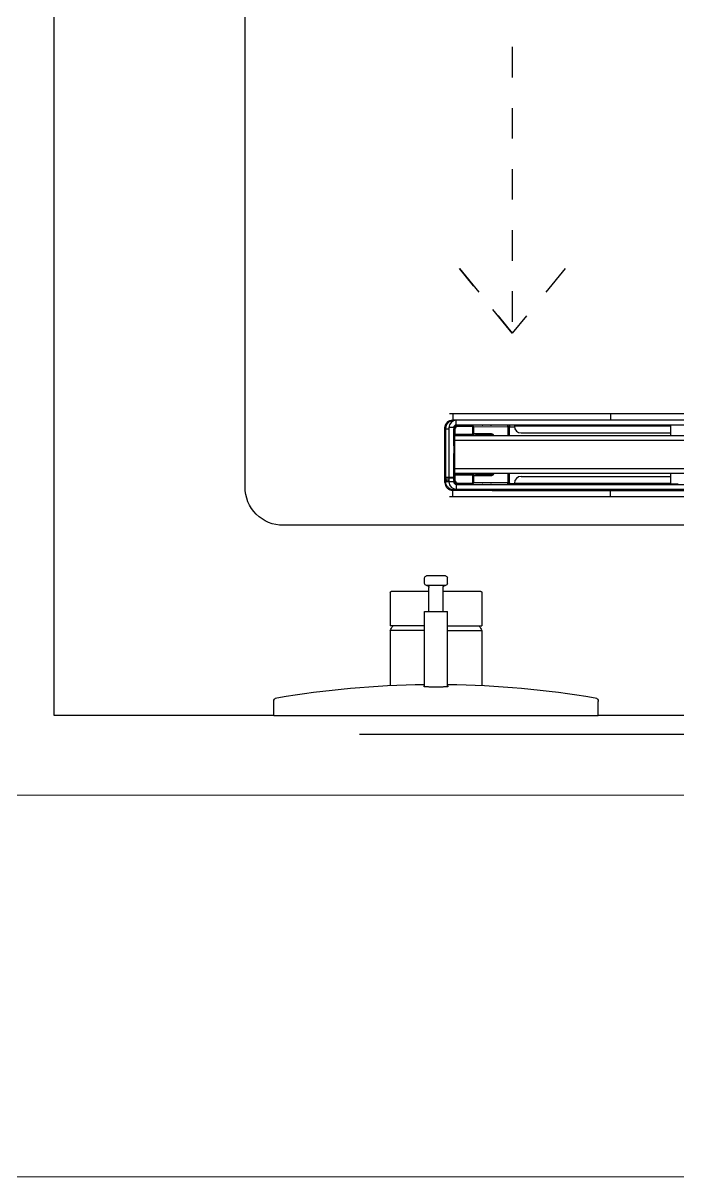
# Model space of a CAD drawing. Header units: millimetres. Extents: x 699029 to 727993, y 4486031 to 4516039.
# Drawn here: x 726019.8 to 726054.1, y 4492453.8 to 4492514.3 of the extents above; entities that cross this region are included whole.
import ezdxf

# ---------------------------------------------------------------- set-up
doc = ezdxf.new("R2010")
doc.units = ezdxf.units.MM
doc.set_wipeout_variables(frame=1)
doc.linetypes.add('AI-Linetype-22', pattern=[3.2004, 1.6002, -1.6002])
for name, color, linetype in [('A-DUVAR-GOR0.2', 25, 'Continuous'), ('Deko_Vitrifiye', 135, 'Continuous'), ('Deko_Zemin Seramik5', 155, 'Continuous')]:
    doc.layers.add(name, color=color, linetype=linetype)
doc.layers.add('DBM_w_sld', color=111, linetype='Continuous', lineweight=20)

# ---------------------------------------------------------------- blocks, each defined once
blk = doc.blocks.new('A$C7972de8d')
at = {"linetype": 'Continuous'}
blk.add_wipeout([(983.72, 415), (991.03, 415), (991.59, 415.08), (992.01, 415.25), (992.33, 415.47), (992.57, 415.72), (992.74, 415.96), (992.88, 416.24), (992.98, 416.53), (993.55, 419.92), (994.38, 425.25), (994.97, 429.29), (995.91, 436.16), (997.1, 446.24), (997.99, 455.2), (999, 468.35), (999.42, 476), (1028.22, 476), (1030.72, 477.47), (1030.72, 476), (1048.22, 476), (1048.35, 476.02), (1048.43, 476.04), (1048.52, 476.1), (1048.58, 476.15), (1048.63, 476.21), (1048.67, 476.29), (1048.71, 476.38), (1048.72, 476.48), (1048.72, 476.58), (1048.72, 496.25), (1050.72, 496.25), (1050.91, 496.25), (1051.1, 496.21), (1051.21, 496.17), (1051.34, 496.11), (1051.42, 496.05), (1051.5, 495.98), (1051.59, 495.89), (1051.66, 495.79), (1051.7, 495.72), (1051.74, 495.65), (1051.77, 495.58), (1051.79, 495.5), (1051.81, 495.42), (1051.82, 495.34), (1051.82, 495.25), (1051.82, 495), (1051.84, 494.8), (1051.87, 494.7), (1051.92, 494.57), (1051.97, 494.48), (1052.03, 494.39), (1052.11, 494.29), (1052.25, 494.18), (1052.37, 494.11), (1052.51, 494.05), (1052.67, 494.01), (1052.89, 494), (1055.82, 494), (1055.94, 494.01), (1056.03, 494.02), (1056.09, 494.04), (1056.18, 494.07), (1056.26, 494.1), (1056.33, 494.14), (1056.44, 494.21), (1056.5, 494.27), (1056.58, 494.34), (1056.62, 494.4), (1056.68, 494.48), (1056.73, 494.59), (1056.77, 494.68), (1056.8, 494.77), (1056.81, 494.86), (1056.82, 495), (1056.82, 495.49), (1056.82, 497.21), (1056.82, 505), (1056.81, 505.15), (1056.79, 505.24), (1056.76, 505.34), (1056.73, 505.43), (1056.67, 505.53), (1056.59, 505.64), (1056.53, 505.71), (1056.46, 505.77), (1056.38, 505.83), (1056.33, 505.86), (1056.23, 505.91), (1056.12, 505.95), (1056.03, 505.98), (1055.91, 506), (1055.72, 506), (1055.53, 506), (1052.82, 506), (1052.75, 506), (1052.63, 505.98), (1052.52, 505.95), (1052.35, 505.88), (1052.22, 505.8), (1052.11, 505.71), (1052.04, 505.63), (1051.96, 505.51), (1051.9, 505.39), (1051.85, 505.24), (1051.83, 505.15), (1051.82, 505.05), (1051.82, 504.75), (1051.81, 504.57), (1051.76, 504.41), (1051.65, 504.2), (1051.53, 504.04), (1051.38, 503.92), (1051.2, 503.82), (1051.01, 503.77), (1050.89, 503.75), (1050.67, 503.75), (1048.72, 503.75), (1048.72, 523.5), (1048.72, 523.57), (1048.7, 523.66), (1048.66, 523.75), (1048.63, 523.79), (1048.6, 523.83), (1048.58, 523.85), (1048.5, 523.92), (1048.41, 523.96), (1048.38, 523.97), (1048.32, 523.99), (1048.22, 524), (1048.12, 524), (1030.72, 524), (1030.72, 522.53), (1028.22, 524), (999.42, 524), (999.16, 528.98), (998.84, 533.99), (998.29, 541.34), (997.6, 548.94), (996.47, 559.32), (995.57, 566.42), (994.63, 573.1), (993.74, 578.84), (993.01, 583.33), (992.84, 583.86), (992.57, 584.28), (992.33, 584.53), (991.91, 584.8), (991.34, 584.98), (991.03, 585), (983.72, 585)], dxfattribs=at).dxf.layer = 'Deko_Vitrifiye'
at = {"layer": 'Deko_Vitrifiye', "linetype": 'Continuous'}
for p, q in [((983.72, 415), (983.72, 585)), ((983.72, 585), (991.03, 585)), ((1028.22, 524), (999.33, 524)), ((1028.22, 506), (1028.22, 524)), ((1048.22, 524), (1030.72, 524)), ((1030.72, 506), (1030.72, 524)), ((1048.72, 523.5), (1048.72, 503.75)), ((998.95, 506), (1038.22, 506)), ((1038.22, 494), (1038.22, 506)), ((1038.22, 503.75), (1050.82, 503.75)), ((1051.82, 505), (1051.82, 495)), ((1052.82, 506), (1055.82, 506)), ((1056.82, 505), (1056.82, 495)), ((1038.22, 496.25), (1050.82, 496.25)), ((1048.72, 496.25), (1048.72, 476.5)), ((998.95, 494), (1038.22, 494)), ((1028.22, 494), (1028.22, 476)), ((1030.72, 494), (1030.72, 476)), ((1052.82, 494), (1055.82, 494)), ((1028.22, 476), (999.33, 476)), ((1048.22, 476), (1030.72, 476)), ((983.72, 415), (991.03, 415))]:
    blk.add_line(p, q, dxfattribs=at)
for points in [[(998.73, 500), (998.73, 500.18), (998.74, 500.75), (998.74, 501.31), (998.75, 501.85), (998.76, 502.37), (998.77, 502.86), (998.78, 503.32), (998.8, 503.76), (998.82, 504.16), (998.84, 504.54), (998.86, 504.88), (998.88, 505.19), (998.9, 505.47), (998.92, 505.71), (998.94, 505.93), (998.96, 506.11), (998.98, 506.25), (999, 506.37), (999.02, 506.45), (999.02, 506.46)], [(999.03, 493.51), (999.03, 493.52), (999.02, 493.56), (999, 493.64), (998.98, 493.75), (998.96, 493.9), (998.94, 494.09), (998.92, 494.3), (998.9, 494.55), (998.87, 494.83), (998.85, 495.14), (998.84, 495.48), (998.82, 495.85), (998.8, 496.25), (998.78, 496.68), (998.77, 497.14), (998.76, 497.62), (998.75, 498.13), (998.74, 498.67), (998.74, 499.22), (998.73, 499.79), (998.73, 500)]]:
    blk.add_lwpolyline(points, dxfattribs=at)
for centre, radius, start, end in [((991.03, 583), 2, 9.59407, 90), ((500, 500), 500, 0.68791, 9.59407), ((1015.76, 499.93), 27.1, 56.43131, 62.62646), ((1048.22, 523.5), 0.5, 0, 90), ((1050.82, 504.75), 1, 270, 0), ((1052.82, 505), 1, 90, 180), ((1055.82, 505), 1, 0, 90), ((1050.82, 495.25), 1, 0, 90), ((500, 500), 500, 350.40593, 359.31209), ((1052.82, 495), 1, 180, 270), ((1055.82, 495), 1, 270, 0), ((1015.76, 500.07), 27.1, 297.37354, 303.56868), ((1048.22, 476.5), 0.5, 270, 0), ((991.03, 417), 2, 270, 350.40593)]:
    blk.add_arc(centre, radius, start, end, dxfattribs=at)

msp = doc.modelspace()

# ---------------------------------------------------------------- linework, layer by layer
at = {"layer": 'A-DUVAR-GOR0.2'}
msp.add_lwpolyline([(726076.681, 4492476.995), (726037.446, 4492476.996)], dxfattribs=at)
at = {"layer": 'DBM_w_sld'}
for points in [[(725834.596, 4492473.823), (726101.446, 4492473.823)], [(725824.596, 4492453.823), (726101.446, 4492453.823)]]:
    msp.add_lwpolyline(points, dxfattribs=at)
at = {"layer": 'Deko_Zemin Seramik5'}
for p, q in [((726080.746, 4492493.804), (726042.146, 4492493.804)), ((726041.916, 4492490.195), (726041.916, 4492493.073)), ((726041.916, 4492493.073), (726041.944, 4492493.005)), ((726041.944, 4492493.005), (726041.947, 4492490.4)), ((726042.374, 4492493.081), (726042.124, 4492493.081)), ((726042.124, 4492493.081), (726042.124, 4492490.466)), ((726042.388, 4492493.449), (726042.32, 4492493.477)), ((726042.374, 4492493.081), (726042.374, 4492490.466)), ((726042.374, 4492493.003), (726042.387, 4492492.991)), ((726042.374, 4492492.536), (726042.374, 4492493.003)), ((726042.437, 4492492.991), (726042.387, 4492492.991)), ((726042.387, 4492492.68), (726042.387, 4492492.991)), ((726042.437, 4492492.991), (726042.437, 4492492.73)), ((726042.504, 4492493.211), (726042.504, 4492493.461)), ((726080.39, 4492493.461), (726042.504, 4492493.461)), ((726080.39, 4492493.211), (726042.504, 4492493.211)), ((726042.587, 4492493.191), (726042.574, 4492493.203)), ((726043.726, 4492493.203), (726042.574, 4492493.203)), ((726042.587, 4492493.141), (726042.587, 4492493.191)), ((726042.587, 4492493.191), (726043.34, 4492493.191)), ((726043.34, 4492493.141), (726042.587, 4492493.141)), ((726045.173, 4492493.202), (726043.34, 4492493.191)), ((726043.34, 4492493.141), (726043.34, 4492493.191)), ((726043.403, 4492493.121), (726043.374, 4492493.121)), ((726043.374, 4492492.749), (726043.374, 4492493.121)), ((726043.403, 4492493.121), (726045.214, 4492493.132)), ((726043.403, 4492493.121), (726043.403, 4492492.749)), ((726043.726, 4492493.211), (726043.726, 4492493.203)), ((726043.855, 4492493.206), (726043.726, 4492493.206)), ((726043.855, 4492493.211), (726043.855, 4492493.199)), ((726043.855, 4492493.198), (726043.855, 4492493.211)), ((726043.855, 4492493.199), (726043.855, 4492493.198)), ((726043.905, 4492493.211), (726043.905, 4492493.197)), ((726044.305, 4492493.197), (726043.905, 4492493.197)), ((726044.305, 4492493.197), (726044.305, 4492493.211)), ((726044.355, 4492493.211), (726044.355, 4492493.198)), ((726044.356, 4492493.199), (726044.355, 4492493.198)), ((726044.355, 4492493.198), (726044.355, 4492493.198)), ((726044.356, 4492493.199), (726044.356, 4492493.211)), ((726044.485, 4492493.206), (726044.356, 4492493.206)), ((726044.485, 4492493.203), (726044.485, 4492493.211)), ((726045.226, 4492493.203), (726044.485, 4492493.203)), ((726045.181, 4492493.201), (726045.173, 4492493.202)), ((726045.188, 4492493.197), (726045.181, 4492493.201)), ((726045.196, 4492493.19), (726045.188, 4492493.197)), ((726045.202, 4492493.182), (726045.196, 4492493.19)), ((726045.207, 4492493.171), (726045.202, 4492493.182)), ((726045.211, 4492493.159), (726045.207, 4492493.171)), ((726045.213, 4492493.146), (726045.211, 4492493.159)), ((726045.214, 4492493.132), (726045.213, 4492493.146)), ((726045.214, 4492493.132), (726045.214, 4492492.646)), ((726045.226, 4492493.203), (726045.226, 4492493.203)), ((726045.291, 4492492.786), (726045.291, 4492493.103)), ((726045.296, 4492493.211), (726045.296, 4492493.133)), ((726045.296, 4492493.103), (726045.296, 4492493.133)), ((726045.296, 4492493.133), (726045.296, 4492493.133)), ((726045.296, 4492493.113), (726045.559, 4492493.117)), ((726045.554, 4492493.211), (726045.554, 4492493.166)), ((726045.554, 4492493.166), (726045.554, 4492493.142)), ((726045.554, 4492493.166), (726053.729, 4492493.166)), ((726050.579, 4492493.484), (726072.314, 4492493.484)), ((726053.729, 4492493.197), (726053.729, 4492492.646)), ((726054.129, 4492493.197), (726053.729, 4492493.197)), ((726053.759, 4492493.211), (726053.759, 4492493.197)), ((726054.099, 4492493.197), (726054.099, 4492493.211)), ((726042.378, 4492492.532), (726042.374, 4492492.536)), ((726042.374, 4492492.536), (726042.374, 4492492.536)), ((726042.379, 4492492.53), (726042.378, 4492492.532)), ((726042.379, 4492492.163), (726042.379, 4492492.53)), ((726042.381, 4492492.674), (726042.387, 4492492.68)), ((726042.798, 4492492.674), (726042.381, 4492492.674)), ((726042.381, 4492492.5), (726042.381, 4492492.672)), ((726042.381, 4492492.672), (726042.469, 4492492.672)), ((726042.381, 4492492.5), (726042.381, 4492492.5)), ((726042.381, 4492492.113), (726042.381, 4492492.5)), ((726042.381, 4492492.5), (726042.429, 4492492.39)), ((726042.381, 4492492.5), (726042.429, 4492492.389)), ((726042.437, 4492492.73), (726042.387, 4492492.68)), ((726043.34, 4492492.68), (726042.387, 4492492.68)), ((726080.465, 4492492.646), (726042.429, 4492492.646)), ((726042.429, 4492492.396), (726042.429, 4492492.646)), ((726080.465, 4492492.396), (726042.429, 4492492.396)), ((726042.429, 4492490.916), (726042.429, 4492492.396)), ((726042.437, 4492492.73), (726043.34, 4492492.73)), ((726042.469, 4492492.672), (726042.48, 4492492.646)), ((726042.797, 4492492.654), (726042.914, 4492492.654)), ((726042.798, 4492492.674), (726042.802, 4492492.678)), ((726042.802, 4492492.678), (726042.902, 4492492.678)), ((726042.902, 4492492.678), (726042.903, 4492492.679)), ((726042.902, 4492492.678), (726042.902, 4492492.672)), ((726042.902, 4492492.678), (726042.902, 4492492.672)), ((726042.902, 4492492.672), (726042.903, 4492492.672)), ((726042.903, 4492492.679), (726042.903, 4492492.672)), ((726042.903, 4492492.672), (726042.953, 4492492.672)), ((726042.923, 4492492.652), (726042.922, 4492492.652)), ((726042.953, 4492492.652), (726042.923, 4492492.652)), ((726042.953, 4492492.68), (726043.347, 4492492.68)), ((726042.953, 4492492.68), (726042.953, 4492492.672)), ((726042.953, 4492492.672), (726043.352, 4492492.672)), ((726042.953, 4492492.672), (726042.953, 4492492.652)), ((726043.352, 4492492.652), (726042.953, 4492492.652)), ((726043.34, 4492492.68), (726043.34, 4492492.73)), ((726043.34, 4492492.68), (726043.347, 4492492.68)), ((726043.352, 4492492.68), (726043.352, 4492492.672)), ((726043.352, 4492492.672), (726043.402, 4492492.672)), ((726043.352, 4492492.652), (726043.352, 4492492.672)), ((726043.382, 4492492.652), (726043.352, 4492492.652)), ((726043.403, 4492492.749), (726043.374, 4492492.749)), ((726043.383, 4492492.652), (726043.382, 4492492.652)), ((726043.391, 4492492.654), (726043.513, 4492492.654)), ((726043.401, 4492492.679), (726044.291, 4492492.674)), ((726043.402, 4492492.679), (726043.402, 4492492.672)), ((726043.402, 4492492.679), (726043.403, 4492492.678)), ((726043.402, 4492492.672), (726043.403, 4492492.672)), ((726044.333, 4492492.744), (726043.403, 4492492.749)), ((726043.403, 4492492.672), (726043.403, 4492492.678)), ((726043.403, 4492492.678), (726043.508, 4492492.678)), ((726043.403, 4492492.678), (726043.403, 4492492.672)), ((726043.508, 4492492.678), (726043.512, 4492492.674)), ((726044.291, 4492492.674), (726043.512, 4492492.674)), ((726044.119, 4492492.646), (726044.129, 4492492.672)), ((726044.129, 4492492.672), (726044.291, 4492492.672)), ((726044.281, 4492492.646), (726044.291, 4492492.672)), ((726044.299, 4492492.675), (726044.291, 4492492.674)), ((726044.307, 4492492.679), (726044.299, 4492492.675)), ((726044.314, 4492492.686), (726044.307, 4492492.679)), ((726044.32, 4492492.694), (726044.314, 4492492.686)), ((726044.326, 4492492.705), (726044.32, 4492492.694)), ((726044.329, 4492492.717), (726044.326, 4492492.705)), ((726044.332, 4492492.73), (726044.329, 4492492.717)), ((726044.333, 4492492.744), (726044.332, 4492492.73)), ((726045.296, 4492492.646), (726045.296, 4492492.786)), ((726045.904, 4492492.793), (726053.729, 4492492.793)), ((726042.38, 4492492.163), (726042.374, 4492492.163)), ((726042.374, 4492492.113), (726042.381, 4492492.113)), ((726042.376, 4492491.713), (726042.374, 4492491.713)), ((726042.374, 4492491.663), (726042.375, 4492491.663)), ((726042.375, 4492491.649), (726042.374, 4492491.649)), ((726042.374, 4492491.599), (726042.376, 4492491.599)), ((726042.381, 4492491.199), (726042.374, 4492491.199)), ((726042.376, 4492490.611), (726042.376, 4492491.713)), ((726042.376, 4492491.599), (726042.376, 4492490.211)), ((726042.381, 4492490.812), (726042.381, 4492491.199)), ((726042.374, 4492491.149), (726042.38, 4492491.149)), ((726042.374, 4492490.776), (726042.378, 4492490.78)), ((726042.374, 4492490.309), (726042.374, 4492490.776)), ((726042.374, 4492490.776), (726042.374, 4492490.776)), ((726042.374, 4492490.611), (726042.376, 4492490.611)), ((726042.378, 4492490.78), (726042.379, 4492490.782)), ((726042.379, 4492490.782), (726042.379, 4492491.149)), ((726042.429, 4492490.923), (726042.381, 4492490.812)), ((726042.429, 4492490.922), (726042.381, 4492490.812)), ((726042.381, 4492490.812), (726042.381, 4492490.812)), ((726042.381, 4492490.64), (726042.381, 4492490.812)), ((726042.469, 4492490.64), (726042.381, 4492490.64)), ((726042.387, 4492490.632), (726042.381, 4492490.638)), ((726042.381, 4492490.638), (726042.798, 4492490.638)), ((726042.387, 4492490.632), (726043.34, 4492490.632)), ((726042.387, 4492490.632), (726042.437, 4492490.582)), ((726042.387, 4492490.321), (726042.387, 4492490.632)), ((726080.465, 4492490.916), (726042.429, 4492490.916)), ((726042.429, 4492490.666), (726042.429, 4492490.916)), ((726080.465, 4492490.666), (726042.429, 4492490.666)), ((726042.437, 4492490.582), (726042.437, 4492490.321)), ((726043.34, 4492490.582), (726042.437, 4492490.582)), ((726042.48, 4492490.666), (726042.469, 4492490.64)), ((726042.914, 4492490.658), (726042.797, 4492490.658)), ((726042.802, 4492490.634), (726042.798, 4492490.638)), ((726042.902, 4492490.634), (726042.802, 4492490.634)), ((726042.902, 4492490.64), (726042.902, 4492490.634)), ((726042.903, 4492490.64), (726042.902, 4492490.64)), ((726042.902, 4492490.64), (726042.902, 4492490.634)), ((726042.903, 4492490.633), (726042.902, 4492490.634)), ((726042.903, 4492490.64), (726042.903, 4492490.633)), ((726042.953, 4492490.64), (726042.903, 4492490.64)), ((726042.922, 4492490.66), (726042.923, 4492490.66)), ((726042.923, 4492490.66), (726042.953, 4492490.66)), ((726042.953, 4492490.64), (726042.953, 4492490.66)), ((726042.953, 4492490.66), (726043.352, 4492490.66)), ((726042.953, 4492490.64), (726042.953, 4492490.632)), ((726043.352, 4492490.64), (726042.953, 4492490.64)), ((726043.347, 4492490.632), (726042.953, 4492490.632)), ((726043.34, 4492490.582), (726043.34, 4492490.632)), ((726043.347, 4492490.632), (726043.34, 4492490.632)), ((726043.352, 4492490.64), (726043.352, 4492490.66)), ((726043.352, 4492490.66), (726043.382, 4492490.66)), ((726043.352, 4492490.64), (726043.352, 4492490.632)), ((726043.402, 4492490.64), (726043.352, 4492490.64)), ((726043.374, 4492490.191), (726043.374, 4492490.563)), ((726043.374, 4492490.563), (726043.403, 4492490.563)), ((726043.382, 4492490.66), (726043.383, 4492490.66)), ((726043.513, 4492490.658), (726043.391, 4492490.658)), ((726044.291, 4492490.638), (726043.401, 4492490.633)), ((726043.402, 4492490.64), (726043.402, 4492490.633)), ((726043.403, 4492490.64), (726043.402, 4492490.64)), ((726043.403, 4492490.634), (726043.402, 4492490.633)), ((726043.403, 4492490.634), (726043.403, 4492490.64)), ((726043.403, 4492490.64), (726043.403, 4492490.634)), ((726043.508, 4492490.634), (726043.403, 4492490.634)), ((726043.403, 4492490.563), (726044.333, 4492490.568)), ((726043.403, 4492490.563), (726043.403, 4492490.191)), ((726043.512, 4492490.638), (726043.508, 4492490.634)), ((726043.512, 4492490.638), (726044.291, 4492490.638)), ((726044.129, 4492490.64), (726044.119, 4492490.666)), ((726044.291, 4492490.64), (726044.129, 4492490.64)), ((726044.291, 4492490.64), (726044.281, 4492490.666)), ((726044.291, 4492490.638), (726044.299, 4492490.637)), ((726044.299, 4492490.637), (726044.307, 4492490.633)), ((726044.307, 4492490.633), (726044.314, 4492490.626)), ((726044.314, 4492490.626), (726044.32, 4492490.618)), ((726044.32, 4492490.618), (726044.326, 4492490.607)), ((726044.326, 4492490.607), (726044.329, 4492490.595)), ((726044.329, 4492490.595), (726044.332, 4492490.582)), ((726044.332, 4492490.582), (726044.333, 4492490.568)), ((726045.214, 4492490.666), (726045.214, 4492490.18)), ((726045.296, 4492490.526), (726045.296, 4492490.666)), ((726053.729, 4492490.666), (726053.729, 4492490.116)), ((726041.916, 4492490.195), (726041.944, 4492490.263)), ((726041.944, 4492490.263), (726041.947, 4492490.378)), ((726041.947, 4492490.4), (726041.947, 4492490.389)), ((726041.947, 4492490.378), (726041.947, 4492490.389)), ((726042.374, 4492490.466), (726042.124, 4492490.466)), ((726042.374, 4492490.426), (726042.124, 4492490.426)), ((726042.124, 4492490.426), (726042.124, 4492490.231)), ((726042.374, 4492490.231), (726042.124, 4492490.231)), ((726042.322, 4492490.426), (726042.322, 4492490.466)), ((726042.374, 4492490.426), (726042.374, 4492490.231)), ((726042.374, 4492490.389), (726042.429, 4492490.389)), ((726042.387, 4492490.321), (726042.374, 4492490.309)), ((726042.376, 4492490.211), (726042.374, 4492490.211)), ((726042.387, 4492490.321), (726042.437, 4492490.321)), ((726042.504, 4492490.101), (726042.504, 4492489.851)), ((726042.504, 4492490.101), (726080.39, 4492490.101)), ((726042.574, 4492490.109), (726042.587, 4492490.121)), ((726042.574, 4492490.109), (726043.726, 4492490.109)), ((726042.587, 4492490.171), (726043.34, 4492490.171)), ((726042.587, 4492490.121), (726042.587, 4492490.171)), ((726043.34, 4492490.121), (726042.587, 4492490.121)), ((726043.34, 4492490.171), (726043.34, 4492490.121)), ((726043.34, 4492490.121), (726045.173, 4492490.11)), ((726043.374, 4492490.191), (726043.403, 4492490.191)), ((726045.214, 4492490.18), (726043.403, 4492490.191)), ((726043.726, 4492490.109), (726043.726, 4492490.101)), ((726043.726, 4492490.106), (726043.855, 4492490.106)), ((726043.855, 4492490.114), (726043.855, 4492490.113)), ((726043.855, 4492490.101), (726043.855, 4492490.114)), ((726043.855, 4492490.113), (726043.855, 4492490.101)), ((726043.905, 4492490.115), (726044.305, 4492490.115)), ((726043.905, 4492490.115), (726043.905, 4492490.101)), ((726044.305, 4492490.101), (726044.305, 4492490.115)), ((726044.355, 4492490.114), (726044.356, 4492490.113)), ((726044.355, 4492490.114), (726044.355, 4492490.114)), ((726044.355, 4492490.114), (726044.355, 4492490.101)), ((726044.356, 4492490.101), (726044.356, 4492490.113)), ((726044.356, 4492490.106), (726044.485, 4492490.106)), ((726044.485, 4492490.109), (726045.226, 4492490.109)), ((726044.485, 4492490.101), (726044.485, 4492490.109)), ((726045.173, 4492490.11), (726045.181, 4492490.111)), ((726045.181, 4492490.111), (726045.188, 4492490.115)), ((726045.188, 4492490.115), (726045.196, 4492490.122)), ((726045.196, 4492490.122), (726045.202, 4492490.13)), ((726045.202, 4492490.13), (726045.207, 4492490.141)), ((726045.207, 4492490.141), (726045.211, 4492490.153)), ((726045.211, 4492490.153), (726045.213, 4492490.166)), ((726045.213, 4492490.166), (726045.214, 4492490.18)), ((726045.226, 4492490.109), (726045.226, 4492490.109)), ((726045.291, 4492490.211), (726045.291, 4492490.526)), ((726045.296, 4492490.179), (726045.296, 4492490.21)), ((726045.296, 4492490.179), (726045.296, 4492490.179)), ((726045.296, 4492490.179), (726045.296, 4492490.101)), ((726045.296, 4492490.154), (726045.554, 4492490.151)), ((726045.554, 4492490.146), (726045.554, 4492490.17)), ((726045.554, 4492490.146), (726045.554, 4492490.101)), ((726053.729, 4492490.146), (726045.554, 4492490.146)), ((726045.904, 4492490.519), (726053.729, 4492490.519)), ((726054.129, 4492490.116), (726053.729, 4492490.116)), ((726053.759, 4492490.116), (726053.759, 4492490.101)), ((726054.099, 4492490.101), (726054.099, 4492490.116)), ((726042.146, 4492489.463), (726080.746, 4492489.463)), ((726042.388, 4492489.819), (726042.32, 4492489.79)), ((726042.504, 4492489.851), (726080.39, 4492489.851)), ((726050.579, 4492489.783), (726072.314, 4492489.783))]:
    msp.add_line(p, q, dxfattribs=at)
msp.add_lwpolyline([(726101.446, 4492635.383), (726101.446, 4492477.995), (726021.447, 4492477.995), (726021.447, 4492660.383)], dxfattribs=at)
msp.add_lwpolyline([(726091.446, 4492635.383), (726091.446, 4492489.971, -0.414145), (726089.446, 4492487.971), (726033.447, 4492487.956, -0.414282), (726031.446, 4492489.956), (726031.446, 4492635.383)], format="xyb", close=True, dxfattribs=at)
at = {"layer": 'Deko_Zemin Seramik5', "linetype": 'AI-Linetype-22'}
for points in [[(726045.439, 4492513.017), (726045.439, 4492498.017), (726042.672, 4492501.407)], [(726042.672, 4492501.407), (726045.439, 4492498.017)], [(726048.206, 4492501.407), (726045.439, 4492498.017)]]:
    msp.add_lwpolyline(points, dxfattribs=at)
at = {"layer": 'Deko_Zemin Seramik5'}
for centre, radius, start, end in [((726042.504, 4492493.081), 0.38, 90, 180), ((726042.504, 4492493.081), 0.13, 90, 180), ((726045.226, 4492493.133), 0.07, 0.00109, 90.00109), ((726045.903, 4492493.142), 0.349, 180.10943, 270.10901), ((726042.922, 4492492.672), 0.02, 179.99891, 269.99891), ((726042.923, 4492492.672), 0.02, 179.99891, 269.99891), ((726043.382, 4492492.672), 0.02, 270.00109, 0.00109), ((726043.383, 4492492.672), 0.02, 270.00109, 0.00109), ((726042.922, 4492490.64), 0.02, 90.00109, 180.00109), ((726042.923, 4492490.64), 0.02, 90.00109, 180.00109), ((726043.382, 4492490.64), 0.02, 359.99891, 89.99891), ((726043.383, 4492490.64), 0.02, 359.99891, 89.99891), ((726042.504, 4492490.231), 0.38, 180, 270), ((726042.504, 4492490.231), 0.13, 180, 270), ((726045.226, 4492490.179), 0.07, 269.99891, 359.99891), ((726045.903, 4492490.17), 0.349, 89.89099, 179.89057)]:
    msp.add_arc(centre, radius, start, end, dxfattribs=at)
for centre, major_axis, ratio, start_param, end_param in [((726042.574, 4492493.003), (0.141, -0.141), 0.999924, 2.356233, 3.926953), ((726042.587, 4492492.991), (-0.141, 0.141), 0.999962, 5.497825, 7.068545), ((726042.587, 4492492.991), (0.106, -0.106), 0.999924, 2.356233, 3.926953), ((726043.34, 4492493.121), (0.0004, -0.07), 0.905934, 1.56707, 3.130806), ((726043.34, 4492493.121), (0.034, 0.0002), 0.587778, 6.279459, 7.843195), ((726043.905, 4492493.198), (-0.05, 0), 0.008727, 0.008727, 1.570796), ((726044.305, 4492493.198), (-0.05, 0), 0.008727, 1.570805, 3.132866), ((726045.096, 4492493.203), (-0.13, 0), 0.008727, 2.199115, 3.141593), ((726045.096, 4492493.133), (-0.2, 0), 0.005672, 2.199115, 3.141593), ((726045.226, 4492493.133), (0, -0.07), 0.999962, 1.570796, 3.141593), ((726045.096, 4492493.103), (-0.2, 0), 0.003491, 2.916668, 3.141593), ((726042.381, 4492492.644), (0, -0.03), 0.008727, 3.150319, 3.456411), ((726042.482, 4492492.644), (0.0131, -0.03), 0.008001, 1.567311, 2.823289), ((726042.798, 4492492.644), (0, -0.03), 0.008727, 3.150319, 4.712389), ((726042.953, 4492492.679), (-0.05, 0), 0.008727, 4.712389, 6.274459), ((726043.34, 4492492.75), (-0.034, 0.0002), 0.587778, 1.581583, 3.145319), ((726043.34, 4492492.75), (-0.0004, -0.07), 0.905934, 0.010787, 1.574523), ((726043.347, 4492492.75), (-0.119, 0.001), 0.587778, 1.581583, 1.62254), ((726043.352, 4492492.679), (-0.05, 0), 0.008727, 3.150319, 3.363915), ((726043.512, 4492492.644), (0, -0.03), 0.008727, 1.570796, 3.132866), ((726044.118, 4492492.644), (-0.0125, -0.03), 0.00806, 3.459756, 4.715734), ((726044.28, 4492492.644), (-0.0125, -0.03), 0.00806, 1.574141, 2.830119), ((726044.29, 4492492.644), (-0.138, 0), 0.217963, 3.141593, 4.703662), ((726045.096, 4492492.786), (-0.2, 0), 0.003491, 3.141593, 3.366518), ((726042.38, 4492492.113), (0, -0.05), 0.008727, 1.570796, 3.141593), ((726042.38, 4492491.199), (0, -0.05), 0.008727, 0, 1.570796), ((726042.374, 4492490.511), (0.1, 0), 0.999962, 0.988457, 1.570796), ((726042.376, 4492490.511), (0.1, 0), 0.999962, 1.010172, 1.570796), ((726042.381, 4492490.668), (0, -0.03), 0.008727, 5.968367, 6.274459), ((726042.482, 4492490.668), (-0.0131, -0.03), 0.008001, 0.318304, 1.574282), ((726042.798, 4492490.668), (0, -0.03), 0.008727, 4.712389, 6.274459), ((726042.953, 4492490.633), (-0.05, 0), 0.008727, 0.008727, 1.570796), ((726043.34, 4492490.562), (0.0004, -0.07), 0.905934, 1.56707, 3.130806), ((726043.34, 4492490.562), (-0.034, -0.0002), 0.587778, 3.137866, 4.701602), ((726043.347, 4492490.562), (-0.119, -0.001), 0.587778, 4.660645, 4.701602), ((726043.352, 4492490.633), (-0.05, 0), 0.008727, 2.91927, 3.132866), ((726043.512, 4492490.668), (0, -0.03), 0.008727, 0.008727, 1.570796), ((726044.118, 4492490.668), (0.0125, -0.03), 0.00806, 4.709044, 5.965022), ((726044.28, 4492490.668), (0.0125, -0.03), 0.00806, 0.311474, 1.567451), ((726044.29, 4492490.668), (-0.138, 0), 0.217963, 1.579523, 3.141593), ((726042.574, 4492490.309), (0.141, 0.141), 0.999924, 2.356233, 3.926953), ((726042.374, 4492490.311), (0.1, 0), 0.999962, 4.712389, 5.294728), ((726042.376, 4492490.311), (0.1, 0), 0.999962, 4.712389, 5.273014), ((726042.587, 4492490.321), (-0.141, -0.141), 0.999962, 5.497825, 7.068545), ((726042.587, 4492490.321), (0.106, 0.106), 0.999924, 2.356233, 3.926953), ((726043.34, 4492490.191), (0.034, -0.0002), 0.587778, 4.723176, 6.286912), ((726043.34, 4492490.191), (-0.0004, -0.07), 0.905934, 0.010787, 1.574523), ((726043.905, 4492490.114), (-0.05, 0), 0.008727, 4.712389, 6.274459), ((726044.305, 4492490.114), (-0.05, 0), 0.008727, 3.150319, 4.712381), ((726045.096, 4492490.109), (-0.13, 0), 0.008727, 3.69775, 4.08407), ((726045.096, 4492490.109), (-0.13, 0), 0.008727, 3.141593, 3.69775), ((726045.096, 4492490.179), (-0.2, 0), 0.005672, 3.141593, 4.08407), ((726045.226, 4492490.179), (0, 0.07), 0.999962, 3.141593, 4.712389), ((726045.096, 4492490.526), (-0.2, 0), 0.003491, 2.916668, 3.141593), ((726045.096, 4492490.21), (-0.2, 0), 0.003491, 3.141593, 3.366518)]:
    msp.add_ellipse(centre, major_axis=major_axis, ratio=ratio, start_param=start_param, end_param=end_param, dxfattribs=at)
for points, knots in [([(726042.32, 4492493.804), (726042.32, 4492493.795), (726042.32, 4492493.726), (726042.32, 4492493.616), (726042.32, 4492493.505), (726042.32, 4492493.486), (726042.32, 4492493.477)], [0, 0, 0, 0, 0.046125, 0.371812, 0.697499, 1, 1, 1, 1]), ([(726050.579, 4492493.804), (726050.579, 4492493.765), (726050.579, 4492493.684), (726050.579, 4492493.578), (726050.579, 4492493.503), (726050.579, 4492493.491), (726050.579, 4492493.484)], [0, 0, 0, 0, 0.240773, 0.5, 0.759227, 1, 1, 1, 1]), ([(726041.916, 4492493.073), (726041.921, 4492493.124), (726041.928, 4492493.204), (726041.979, 4492493.299), (726042.03, 4492493.363), (726042.094, 4492493.414), (726042.19, 4492493.464), (726042.268, 4492493.472), (726042.32, 4492493.477)], [0, 0, 0, 0, 0.2432, 0.372242, 0.500235, 0.628741, 0.757585, 1, 1, 1, 1]), ([(726042.388, 4492493.449), (726042.358, 4492493.447), (726042.299, 4492493.443), (726042.189, 4492493.407), (726042.068, 4492493.326), (726041.987, 4492493.206), (726041.95, 4492493.095), (726041.946, 4492493.035), (726041.944, 4492493.005)], [0, 0, 0, 0, 0.129071, 0.254522, 0.498347, 0.74157, 0.868707, 1, 1, 1, 1]), ([(726041.944, 4492493.005), (726041.952, 4492493.006), (726041.967, 4492493.008), (726042.037, 4492493.01), (726042.102, 4492493.011), (726042.124, 4492493.011)], [0, 0, 0, 0, 0.383013, 0.795311, 1, 1, 1, 1]), ([(726042.32, 4492493.477), (726043.238, 4492493.477), (726045.073, 4492493.478), (726047.825, 4492493.483), (726049.661, 4492493.484), (726050.579, 4492493.484)], [0, 0, 0, 0, 0.333309, 0.666691, 1, 1, 1, 1]), ([(726043.401, 4492492.679), (726043.401, 4492492.679), (726043.399, 4492492.679), (726043.392, 4492492.68), (726043.38, 4492492.681), (726043.366, 4492492.68), (726043.356, 4492492.68), (726043.352, 4492492.68)], [0, 0, 0, 0, 0.083349, 0.324015, 0.573987, 0.820833, 1, 1, 1, 1]), ([(726044.469, 4492492.644), (726044.469, 4492492.646), (726044.469, 4492492.655), (726044.464, 4492492.673), (726044.45, 4492492.698), (726044.419, 4492492.724), (726044.377, 4492492.741), (726044.346, 4492492.743), (726044.333, 4492492.744)], [0, 0, 0, 0, 0.035539, 0.12936, 0.257827, 0.452641, 0.772939, 1, 1, 1, 1]), ([(726042.375, 4492491.663), (726042.375, 4492491.663), (726042.375, 4492491.663), (726042.375, 4492491.664), (726042.375, 4492491.665), (726042.375, 4492491.666), (726042.375, 4492491.668), (726042.375, 4492491.669), (726042.376, 4492491.672), (726042.376, 4492491.674), (726042.376, 4492491.677), (726042.376, 4492491.68), (726042.376, 4492491.683), (726042.376, 4492491.688), (726042.376, 4492491.693), (726042.376, 4492491.698), (726042.376, 4492491.703), (726042.376, 4492491.708), (726042.376, 4492491.711), (726042.376, 4492491.713)], [0, 0, 0, 0, 0.052751, 0.105868, 0.160141, 0.214812, 0.267755, 0.321067, 0.374953, 0.429625, 0.482566, 0.535878, 0.589763, 0.644434, 0.75059, 0.804473, 0.859142, 0.929139, 1, 1, 1, 1]), ([(726042.376, 4492491.599), (726042.376, 4492491.601), (726042.376, 4492491.604), (726042.376, 4492491.609), (726042.376, 4492491.614), (726042.376, 4492491.618), (726042.376, 4492491.622), (726042.376, 4492491.626), (726042.376, 4492491.631), (726042.376, 4492491.635), (726042.376, 4492491.638), (726042.376, 4492491.64), (726042.375, 4492491.642), (726042.375, 4492491.644), (726042.375, 4492491.646), (726042.375, 4492491.647), (726042.375, 4492491.648), (726042.375, 4492491.649), (726042.375, 4492491.649), (726042.375, 4492491.649)], [0, 0, 0, 0, 0.069997, 0.140858, 0.193797, 0.247107, 0.30099, 0.355659, 0.461433, 0.515705, 0.570376, 0.623127, 0.676244, 0.730516, 0.785188, 0.837939, 0.891056, 0.945328, 1, 1, 1, 1]), ([(726043.352, 4492490.632), (726043.354, 4492490.632), (726043.357, 4492490.632), (726043.361, 4492490.632), (726043.365, 4492490.632), (726043.368, 4492490.632), (726043.372, 4492490.632), (726043.376, 4492490.631), (726043.38, 4492490.631), (726043.383, 4492490.631), (726043.386, 4492490.631), (726043.389, 4492490.632), (726043.392, 4492490.632), (726043.394, 4492490.632), (726043.396, 4492490.632), (726043.398, 4492490.632), (726043.399, 4492490.633), (726043.4, 4492490.633), (726043.401, 4492490.633), (726043.401, 4492490.633)], [0, 0, 0, 0, 0.088931, 0.133744, 0.178889, 0.239717, 0.301103, 0.363225, 0.425932, 0.487498, 0.549657, 0.628438, 0.676138, 0.716924, 0.791599, 0.855857, 0.916916, 0.958389, 1, 1, 1, 1]), ([(726044.333, 4492490.568), (726044.346, 4492490.569), (726044.377, 4492490.571), (726044.419, 4492490.588), (726044.45, 4492490.614), (726044.464, 4492490.639), (726044.469, 4492490.657), (726044.469, 4492490.666), (726044.469, 4492490.668)], [0, 0, 0, 0, 0.227061, 0.547359, 0.742173, 0.87064, 0.964461, 1, 1, 1, 1]), ([(726041.916, 4492490.195), (726041.921, 4492490.143), (726041.928, 4492490.064), (726041.979, 4492489.969), (726042.03, 4492489.905), (726042.094, 4492489.853), (726042.19, 4492489.803), (726042.268, 4492489.795), (726042.32, 4492489.79)], [0, 0, 0, 0, 0.2432, 0.372242, 0.500235, 0.628741, 0.757585, 1, 1, 1, 1]), ([(726042.388, 4492489.819), (726042.358, 4492489.82), (726042.299, 4492489.824), (726042.189, 4492489.86), (726042.068, 4492489.941), (726041.987, 4492490.062), (726041.95, 4492490.173), (726041.946, 4492490.232), (726041.944, 4492490.263)], [0, 0, 0, 0, 0.129071, 0.254522, 0.498347, 0.74157, 0.868707, 1, 1, 1, 1]), ([(726041.944, 4492490.263), (726041.952, 4492490.262), (726041.967, 4492490.26), (726042.037, 4492490.257), (726042.102, 4492490.256), (726042.124, 4492490.256)], [0, 0, 0, 0, 0.383013, 0.795311, 1, 1, 1, 1]), ([(726041.947, 4492490.4), (726041.949, 4492490.412), (726041.953, 4492490.436), (726041.977, 4492490.463), (726042.015, 4492490.48), (726042.065, 4492490.486), (726042.105, 4492490.48), (726042.124, 4492490.477)], [0, 0, 0, 0, 0.184765, 0.383971, 0.594246, 0.810566, 1, 1, 1, 1]), ([(726041.947, 4492490.389), (726041.953, 4492490.389), (726041.966, 4492490.389), (726042.03, 4492490.389), (726042.092, 4492490.389), (726042.124, 4492490.389)], [0, 0, 0, 0, 0.327092, 0.652141, 1, 1, 1, 1]), ([(726041.947, 4492490.378), (726041.949, 4492490.366), (726041.953, 4492490.342), (726041.977, 4492490.315), (726042.015, 4492490.298), (726042.065, 4492490.292), (726042.105, 4492490.298), (726042.124, 4492490.301)], [0, 0, 0, 0, 0.184765, 0.383971, 0.594246, 0.810566, 1, 1, 1, 1]), ([(726042.164, 4492490.466), (726042.175, 4492490.463), (726042.208, 4492490.454), (726042.243, 4492490.439), (726042.264, 4492490.427), (726042.265, 4492490.426)], [0, 0, 0, 0, 0.352649, 0.992094, 1, 1, 1, 1]), ([(726042.32, 4492489.79), (726043.238, 4492489.79), (726045.073, 4492489.789), (726047.825, 4492489.784), (726049.661, 4492489.783), (726050.579, 4492489.783)], [0, 0, 0, 0, 0.333309, 0.666691, 1, 1, 1, 1]), ([(726042.32, 4492489.463), (726042.32, 4492489.472), (726042.32, 4492489.541), (726042.32, 4492489.651), (726042.32, 4492489.763), (726042.32, 4492489.781), (726042.32, 4492489.79)], [0, 0, 0, 0, 0.046125, 0.371812, 0.697499, 1, 1, 1, 1]), ([(726042.388, 4492489.819), (726042.388, 4492489.823), (726042.388, 4492489.829), (726042.388, 4492489.864), (726042.388, 4492489.872)], [0, 0, 0, 0, 0.776449, 1, 1, 1, 1]), ([(726050.579, 4492489.824), (726050.36, 4492489.824), (726049.936, 4492489.824), (726049.296, 4492489.823), (726048.698, 4492489.823), (726048.151, 4492489.823), (726047.638, 4492489.822), (726047.095, 4492489.822), (726046.492, 4492489.821), (726045.904, 4492489.821), (726045.381, 4492489.82), (726044.953, 4492489.82), (726044.556, 4492489.82), (726044.142, 4492489.819), (726043.694, 4492489.819), (726043.239, 4492489.819), (726042.806, 4492489.819), (726042.525, 4492489.819), (726042.388, 4492489.819)], [0, 0, 0, 0, 0.080223, 0.155274, 0.234353, 0.298967, 0.35592, 0.422234, 0.497908, 0.576552, 0.637543, 0.689751, 0.733177, 0.783026, 0.841417, 0.897042, 0.949903, 1, 1, 1, 1]), ([(726072.314, 4492489.824), (726071.95, 4492489.824), (726067.35, 4492489.824), (726068.517, 4492489.824), (726063.564, 4492489.824), (726051.128, 4492489.824), (726047.295, 4492489.824), (726050.579, 4492489.824)], [0, 0, 0, 0, 0.020648, 0.260324, 0.5, 0.619838, 1, 1, 1, 1]), ([(726050.579, 4492489.824), (726050.579, 4492489.826), (726050.579, 4492489.829), (726050.579, 4492489.849), (726050.579, 4492489.851)], [0, 0, 0, 0, 0.929793, 1, 1, 1, 1]), ([(726050.579, 4492489.463), (726050.579, 4492489.502), (726050.579, 4492489.583), (726050.579, 4492489.689), (726050.579, 4492489.764), (726050.579, 4492489.777), (726050.579, 4492489.783)], [0, 0, 0, 0, 0.240773, 0.5, 0.759227, 1, 1, 1, 1])]:
    msp.add_open_spline(points, degree=3, knots=knots, dxfattribs=at)

# ---------------------------------------------------------------- next in the draw order: block references
at = {"xscale": -0.1000000000000001, "yscale": 0.1000000000000001, "zscale": 0.1000000000000001, "rotation": 270.0000000000001}
msp.add_blockref('A$C7972de8d', (725991.446, 4492379.623), dxfattribs=at)

doc.saveas('drawing.dxf')
